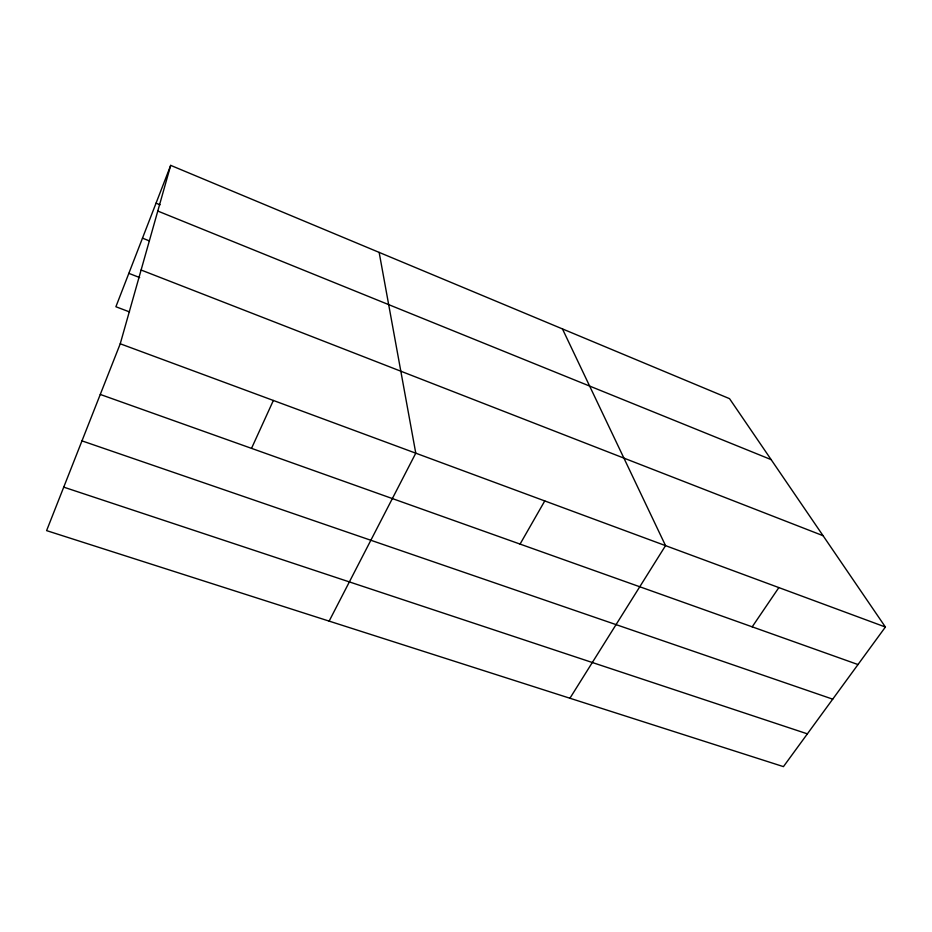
<?xml version="1.0" encoding="UTF-8"?>
<svg xmlns="http://www.w3.org/2000/svg" width="932" height="932" viewBox="0 0 932 932"><rect width="100%" height="100%" fill="white"/><g stroke="black" fill="none" stroke-linecap="round" stroke-linejoin="round"><path stroke-width="1.4" d="M120.24 343.78L170.696 165.372L729.535 398.663L885.4 627.026L783.439 766.628L46.6 530.623L120.24 343.78L885.4 627.026M170.696 165.372L115.894 306.745L129.501 311.905M251.524 448.362L273.367 400.457M329.136 621.12L415.777 453.173L379.149 252.397M520.068 544.09L544.766 500.927M569.93 698.243L665.541 545.628L562.45 328.914M752.194 626.84L778.861 587.579M63.737 487.145L807.38 733.857M81.969 440.871L832.719 699.163M100.272 394.446L857.988 664.551M128.837 273.356L139.672 277.561M141.105 270.024L823.072 535.702M142.491 238.149L149.225 240.829M157.776 211.051L771.137 459.616M156.052 203.164L160.071 204.795"/></g></svg>
